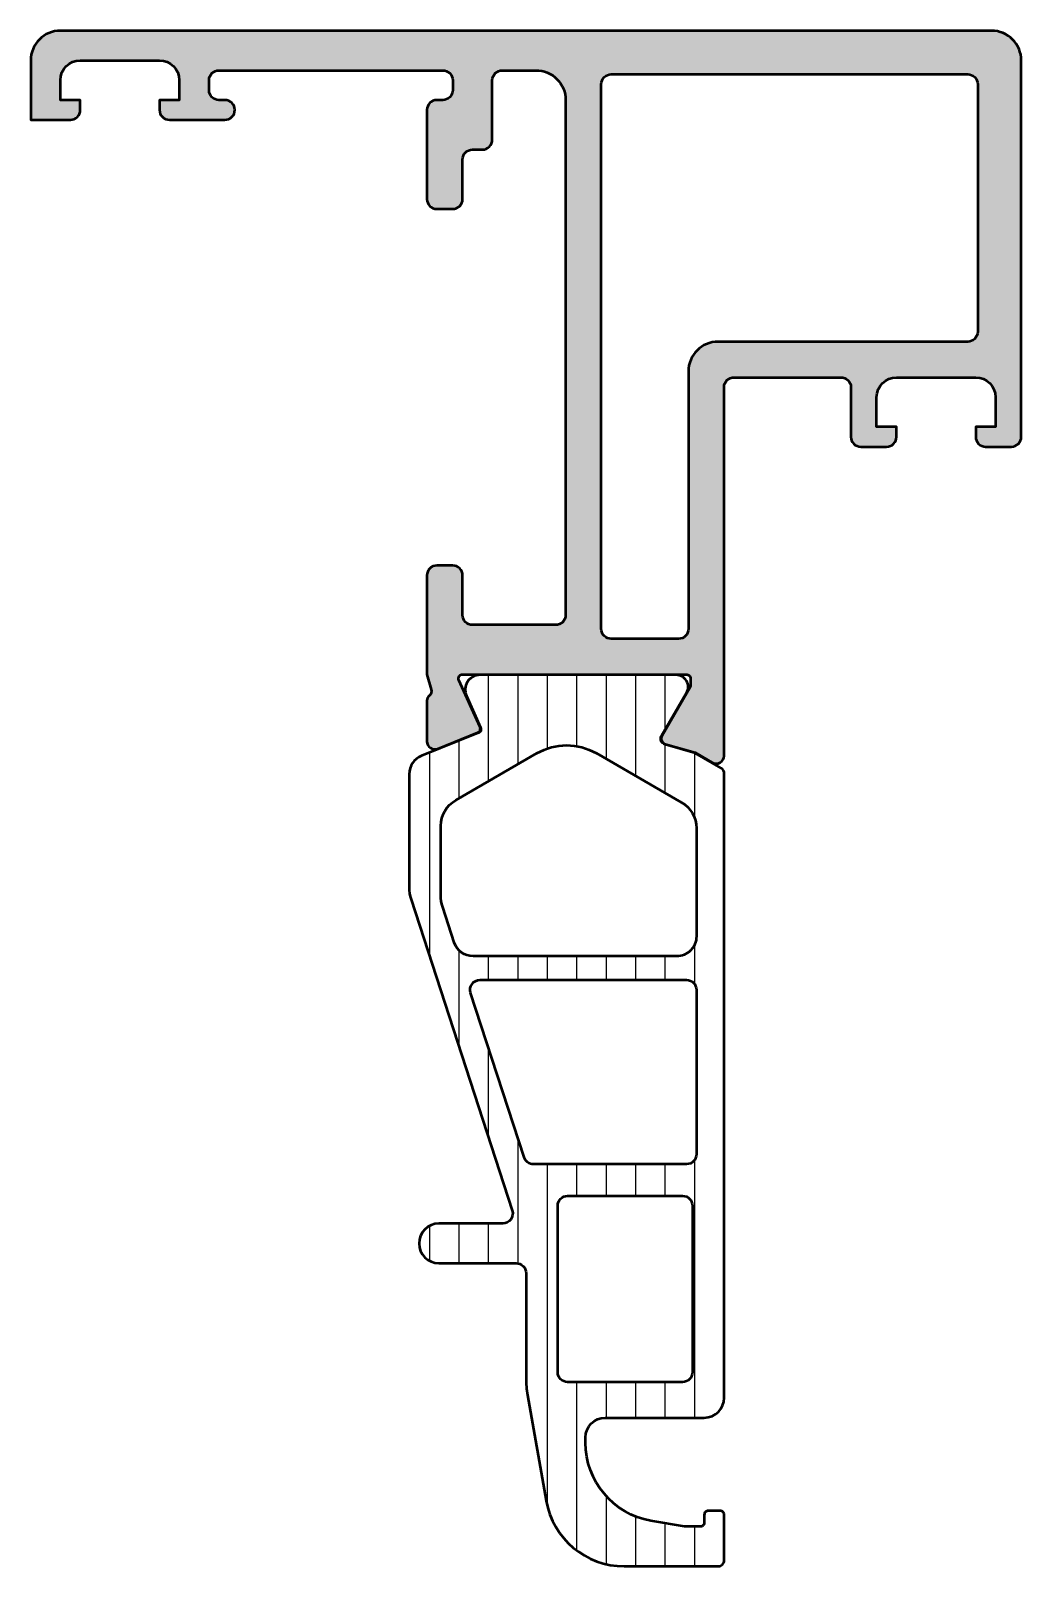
# Model space of a CAD drawing. Extents: x -35 to 15, y 0 to 77.5.
import ezdxf

# ---------------------------------------------------------------- set-up
doc = ezdxf.new("R2010")
doc.units = 0
for name, color, linetype, lineweight in [('0S-Alu contour', 7, 'Continuous', 50), ('0S-Alu hatch', 252, 'Continuous', 25), ('0S-Plastic contour', 254, 'Continuous', 50), ('0S-Plastic hatch', 253, 'Continuous', 25)]:
    doc.layers.add(name, color=color, linetype=linetype, lineweight=lineweight)

# ---------------------------------------------------------------- blocks, each defined once
blk = doc.blocks.new('284339__04082EF1_483E_43E0_BE02_4C385302A37A___45F9179D_4EA6_4922_954B_614FEBBC6A38_')
at = {"layer": '0S-Plastic hatch'}
h = blk.add_hatch(dxfattribs=at)
h.set_pattern_fill('ANSI31', color=256, scale=0.4680000000000001, angle=45, style=0)
h.set_pattern_definition([(90, (0, 0), (-1.4859, 0), [])])
edge = h.paths.add_edge_path()
edge.add_line((-15.89836523754409, 39.98586468874942), (-15.8985580221242, 34.28119077138184))
edge.add_arc((-13.8985580232664, 34.28112318309099), 1.999999999999836, 179.9980637381186, 198.0000000000004)
edge.add_line((-15.80067105585655, 33.66308919434113), (-10.69545284467673, 17.95084315210591))
edge.add_ellipse((-11.1709811028243, 17.79633465491843), major_axis=(-0.4999999999999982, 0), ratio=1, start_angle=89.9999999999988, end_angle=198.0000000000007, ccw=False)
edge.add_line((-11.17098110282431, 17.29633465491843), (-14.39845264248093, 17.29633465491849))
edge.add_arc((-14.39845264248091, 16.29633465491849), 1, 90.00000000000152, 270.0000000000015)
edge.add_line((-14.39845264248088, 15.29633465491849), (-10.49845264248086, 15.2963346549184))
edge.add_ellipse((-10.49845264248087, 14.79633465491841), major_axis=(-0.4999999999999929, 0), ratio=1, start_angle=180, end_angle=269.99999999999875, ccw=False)
edge.add_line((-9.998452642480881, 14.79633465491841), (-9.99845264248091, 9.507828883936943))
edge.add_arc((-4.998452642481019, 9.507828883936888), 4.999999999999889, 180, 189.9999999999995)
edge.add_line((-9.92249140754196, 8.6395879956023), (-8.981285129820561, 3.301741944250764))
edge.add_arc((-5.042054117771726, 3.996334654918477), 4.000000000000001, 189.9999999999998, 270.0000000000018)
edge.add_line((-5.042054117771599, -0.0036653450815245), (-0.2984526424807754, -0.0036653450813731))
edge.add_arc((-0.298452642480715, 0.2963346549184678), 0.2999999999998408, 269.9999999999885, 360)
edge.add_line((0.0015473575191258, 0.2963346549184675), (0.0015473575191223, 2.596334654918535))
edge.add_arc((-0.1984526424809303, 2.596334654918479), 0.2000000000000526, 0, 90.00000000000612)
edge.add_line((-0.1984526424809516, 2.796334654918531), (-0.7984526424808358, 2.796334654918524))
edge.add_arc((-0.7984526424809211, 2.596334654918564), 0.1999999999999602, 89.99999999997557, 180)
edge.add_line((-0.9984526424808812, 2.596334654918564), (-0.9984526424809061, 2.1963346549187))
edge.add_ellipse((-1.198452642481083, 2.1963346549187), major_axis=(-0.2000000000001769, 0), ratio=1, start_angle=89.99999999999591, end_angle=180, ccw=False)
edge.add_line((-1.198452642481097, 1.996334654918523), (-1.998452642480774, 1.996334654918584))
edge.add_line((-1.998452642480774, 1.996334654918584), (-3.693045353148665, 2.295137071121175))
edge.add_ellipse((-2.998452642480931, 6.234368083169918), major_axis=(-3.999999999999914, 0), ratio=1, start_angle=0, end_angle=79.9999999999996, ccw=False)
edge.add_line((-6.998452642480845, 6.234368083169918), (-6.998452642480877, 6.496334654918314))
edge.add_ellipse((-5.998452642480884, 6.496334654918335), major_axis=(-0.9999999999999928, 0), ratio=1, start_angle=270.00000000000284, end_angle=360, ccw=False)
edge.add_line((-5.998452642480934, 7.496334654918328), (-0.9984526423945325, 7.496334654918513))
edge.add_arc((-0.9984526423945361, 8.49633465491849), 0.9999999999999786, 270.0000000000002, 360)
edge.add_line((0.0015473576054426, 8.49633465491849), (0.0015473574660945, 40.00741403216705))
edge.add_arc((-0.2977882762044643, 40.02736844057935), 0.3000000000000667, 356.1861729926198, 420.0000000000229)
edge.add_line((-0.147788276204534, 40.2871760617148), (-1.468594095963119, 41.04974365729872))
edge.add_line((-1.468594095963119, 41.04974365729872), (-2.983065204920407, 41.48401125965785))
edge.add_ellipse((-2.900373998175211, 41.77238976843933), major_axis=(-0.3000000000000224, 0), ratio=1, start_angle=-30.142951240826903, end_angle=73.99999999998221, ccw=False)
edge.add_line((-3.159806565591011, 41.92303751307583), (-1.89859096288627, 44.09499436954241))
edge.add_arc((-2.417456097717796, 44.39628985881554), 0.6000000000000526, 329.8570487591578, 449.9999999999966)
edge.add_line((-2.41745609771776, 44.99628985881559), (-12.32105647606935, 44.99628985881541))
edge.add_arc((-12.32105647606936, 44.24628985881537), 0.7500000000000356, 89.99999999999946, 204.1409891984667)
edge.add_line((-13.0054628451921, 43.93955231317696), (-12.28896337850354, 42.34086703500511))
edge.add_ellipse((-12.47147174360294, 42.2590703561682), major_axis=(-0.2000000000000153, 0), ratio=1, start_angle=111.97377878403131, end_angle=204.140989198468, ccw=False)
edge.add_line((-12.39663529726148, 42.07359931719179), (-15.27254746982233, 40.913186089486))
edge.add_arc((-14.89836523811511, 39.985830894604), 1.000000000000011, 111.9737787840292, 179.9980637381186)
edge = h.paths.add_edge_path()
edge.add_line((-13.54845264316387, 38.67464681870257), (-9.448452669297787, 41.04178291016595))
edge.add_ellipse((-7.948452669299985, 38.44370669881138), major_axis=(-2.999999999999989, 0), ratio=1, start_angle=240.0000002032204, end_angle=299.9999999999516, ccw=False)
edge.add_line((-6.448452678515015, 41.04178291548499), (-2.148452647088328, 38.55917676370676))
edge.add_ellipse((-2.898452642480876, 37.26013865536993), major_axis=(-1.500000000000051, 0), ratio=1, start_angle=180, end_angle=240.00000020321892, ccw=False)
edge.add_line((-1.398452642480825, 37.26013865536991), (-1.398452642480886, 31.79633465491849))
edge.add_ellipse((-2.398452642480716, 31.79633465491849), major_axis=(-0.9999999999998294, 0), ratio=1, start_angle=89.99999999999352, end_angle=180, ccw=False)
edge.add_line((-2.39845264248083, 30.79633465491866), (-12.67061639979411, 30.79633465491866))
edge.add_ellipse((-12.67061639979417, 31.79633465491867), major_axis=(-1.000000000000007, 0), ratio=1, start_angle=18.000000000003013, end_angle=90.00000000000318, ccw=False)
edge.add_line((-13.62167291608931, 31.48731766054367), (-14.20056567507114, 33.2689663746523))
edge.add_ellipse((-12.29845264248081, 33.8870003634021), major_axis=(-1.999999999999989, 0), ratio=1, start_angle=0, end_angle=17.99999999999733, ccw=False)
edge.add_line((-14.2984526424808, 33.88700036340207), (-14.29845264248085, 37.37560871342025))
edge.add_ellipse((-12.79845264248084, 37.37560871342025), major_axis=(-1.50000000000001, 0), ratio=1, start_angle=300.00000003012576, end_angle=360, ccw=False)
edge = h.paths.add_edge_path()
edge.add_ellipse((-1.898452642480936, 29.0963346549184), major_axis=(-0.500000000000057, 0), ratio=1, start_angle=180, end_angle=269.99999999999676, ccw=False)
edge.add_line((-1.398452642480879, 29.0963346549184), (-1.398452642480879, 20.7963346549185))
edge.add_ellipse((-1.898452642480894, 20.79633465491848), major_axis=(-0.5000000000000142, 0), ratio=1, start_angle=90.00000000000159, end_angle=180, ccw=False)
edge.add_line((-1.898452642480879, 20.29633465491847), (-9.622230853351187, 20.29633465491855))
edge.add_ellipse((-9.622230853351198, 20.7963346549185), major_axis=(-0.4999999999999503, 0), ratio=1, start_angle=18.00000000000159, end_angle=90.0000000000012, ccw=False)
edge.add_line((-10.09775911149872, 20.64182615773103), (-12.79459259023189, 28.94182615773085))
edge.add_ellipse((-12.31906433208432, 29.09633465491832), major_axis=(-0.499999999999988, 0), ratio=1, start_angle=-90, end_angle=18.000000000001023, ccw=False)
edge.add_line((-12.31906433208432, 29.59633465491831), (-1.898452642480908, 29.59633465491845))
edge = h.paths.add_edge_path()
edge.add_line((-1.598452642480896, 18.19633465491847), (-1.5984526424809, 9.796334654918454))
edge.add_ellipse((-2.098452642480879, 9.79633465491846), major_axis=(-0.4999999999999787, 0), ratio=1, start_angle=90.0000000000008, end_angle=180, ccw=False)
edge.add_line((-2.098452642480872, 9.29633465491848), (-7.898452642480883, 9.296334654918454))
edge.add_ellipse((-7.898452642480883, 9.796334654918454), major_axis=(-0.5, 0), ratio=1, start_angle=0, end_angle=90, ccw=False)
edge.add_line((-8.398452642480883, 9.796334654918454), (-8.398452642480823, 18.19633465491847))
edge.add_ellipse((-7.898452642480819, 18.19633465491847), major_axis=(-0.5000000000000036, 0), ratio=1, start_angle=270.0000000000004, end_angle=360, ccw=False)
edge.add_line((-7.898452642480823, 18.69633465491848), (-2.098452642480896, 18.69633465491847))
edge.add_ellipse((-2.098452642480896, 18.19633465491847), major_axis=(-0.5, 0), ratio=1, start_angle=180, end_angle=270, ccw=False)
at = {"layer": '0S-Alu contour', "color": 7}
for points in [[(-13.54845264316387, 38.67464681870257), (-9.448452669297787, 41.04178291016595)], [(-6.448452678515015, 41.04178291548499), (-2.148452647088328, 38.55917676370676)], [(-14.2984526424808, 33.88700036340207), (-14.29845264248085, 37.37560871342025)], [(-1.398452642480825, 37.26013865536991), (-1.398452642480886, 31.79633465491849)], [(-13.62167291608931, 31.48731766054367), (-14.20056567507114, 33.2689663746523)], [(-2.39845264248083, 30.79633465491866), (-12.67061639979411, 30.79633465491866)], [(-12.31906433208432, 29.59633465491831), (-1.898452642480908, 29.59633465491845)], [(-10.09775911149872, 20.64182615773103), (-12.79459259023189, 28.94182615773085)], [(-1.398452642480879, 29.0963346549184), (-1.398452642480879, 20.7963346549185)], [(-1.898452642480879, 20.29633465491847), (-9.622230853351187, 20.29633465491855)], [(-7.898452642480823, 18.69633465491848), (-2.098452642480896, 18.69633465491847)], [(-8.398452642480883, 9.796334654918454), (-8.398452642480823, 18.19633465491847)], [(-1.598452642480896, 18.19633465491847), (-1.5984526424809, 9.796334654918454)], [(-2.098452642480872, 9.29633465491848), (-7.898452642480883, 9.296334654918454)]]:
    blk.add_lwpolyline(points, dxfattribs=at)
at = {"layer": '0S-Alu contour', "color": 7, "extrusion": (0, 0, -1)}
for centre, radius, start, end in [((7.948452669299985, 38.44370669881138), 2.999999999999989, 60.00000000004838, 119.9999997967796), ((12.79845264248084, 37.37560871342025), 1.50000000000001, 0, 59.99999996987425), ((2.898452642480876, 37.26013865536993), 1.500000000000051, 119.9999997967811, 180), ((12.29845264248081, 33.8870003634021), 1.999999999999989, 342.0000000000027, 0), ((2.398452642480716, 31.79633465491849), 0.9999999999998294, 180, 270.0000000000065), ((12.67061639979417, 31.79633465491867), 1.000000000000007, 269.9999999999968, 341.999999999997), ((12.31906433208432, 29.09633465491832), 0.499999999999988, 341.999999999999, 90), ((1.898452642480936, 29.0963346549184), 0.500000000000057, 90.00000000000325, 180), ((9.622230853351198, 20.7963346549185), 0.4999999999999503, 269.9999999999988, 341.9999999999984), ((1.898452642480894, 20.79633465491848), 0.5000000000000142, 180, 269.9999999999984), ((7.898452642480819, 18.19633465491847), 0.5000000000000036, 0, 89.99999999999959), ((2.098452642480896, 18.19633465491847), 0.5, 90, 180), ((7.898452642480883, 9.796334654918454), 0.5, 270, 0), ((2.098452642480879, 9.79633465491846), 0.4999999999999787, 180, 269.9999999999992)]:
    blk.add_arc(centre, radius, start, end, dxfattribs=at)
at = {"layer": '0S-Plastic contour', "color": 7}
for points in [[(-2.41745609771776, 44.99628985881559), (-12.32105647606935, 44.99628985881541)], [(-13.0054628451921, 43.93955231317696), (-12.28896337850354, 42.34086703500511)], [(-3.159806565591011, 41.92303751307583), (-1.89859096288627, 44.09499436954241)], [(-12.39663529726148, 42.07359931719179), (-15.27254746982233, 40.913186089486)], [(-0.147788276204534, 40.2871760617148), (-1.468594095963119, 41.04974365729872), (-2.983065204920407, 41.48401125965785)], [(-15.89836523754409, 39.98586468874942), (-15.8985580221242, 34.28119077138184)], [(0.0015473576054426, 8.49633465491849), (0.0015473574660945, 40.00741403216705)], [(-15.80067105585655, 33.66308919434113), (-10.69545284467673, 17.95084315210591)], [(-11.17098110282431, 17.29633465491843), (-14.39845264248093, 17.29633465491849)], [(-14.39845264248088, 15.29633465491849), (-10.49845264248086, 15.2963346549184)], [(-9.998452642480881, 14.79633465491841), (-9.99845264248091, 9.507828883936943)], [(-9.92249140754196, 8.6395879956023), (-8.981285129820561, 3.301741944250764)], [(-5.998452642480934, 7.496334654918328), (-0.9984526423945325, 7.496334654918513)], [(-6.998452642480845, 6.234368083169918), (-6.998452642480877, 6.496334654918314)], [(-0.9984526424808812, 2.596334654918564), (-0.9984526424809061, 2.1963346549187)], [(-0.1984526424809516, 2.796334654918531), (-0.7984526424808358, 2.796334654918524)], [(0.0015473575191258, 0.2963346549184675), (0.0015473575191223, 2.596334654918535)], [(-1.198452642481097, 1.996334654918523), (-1.998452642480774, 1.996334654918584), (-3.693045353148665, 2.295137071121175)], [(-5.042054117771599, -0.0036653450815245), (-0.2984526424807754, -0.0036653450813731)]]:
    blk.add_lwpolyline(points, dxfattribs=at)
for centre, radius, start, end in [((-12.32105647606936, 44.24628985881537), 0.7500000000000356, 89.99999999999946, 204.1409891984667), ((-2.417456097717796, 44.39628985881554), 0.6000000000000526, 329.8570487591578, 89.99999999999662), ((-14.89836523811511, 39.985830894604), 1.000000000000011, 111.9737787840292, 179.9980637381186), ((-0.2977882762044643, 40.02736844057935), 0.3000000000000667, 356.1861729926198, 60.00000000002294), ((-13.8985580232664, 34.28112318309099), 1.999999999999836, 179.9980637381186, 198.0000000000004), ((-14.39845264248091, 16.29633465491849), 1, 90.00000000000152, 270.0000000000015), ((-4.998452642481019, 9.507828883936888), 4.999999999999889, 180, 189.9999999999995), ((-0.9984526423945361, 8.49633465491849), 0.9999999999999786, 270.0000000000002, 0), ((-5.042054117771726, 3.996334654918477), 4.000000000000001, 189.9999999999998, 270.0000000000018), ((-0.7984526424809211, 2.596334654918564), 0.1999999999999602, 89.99999999997557, 180), ((-0.1984526424809303, 2.596334654918479), 0.2000000000000526, 0, 90.00000000000612), ((-0.298452642480715, 0.2963346549184678), 0.2999999999998408, 269.9999999999885, 0)]:
    blk.add_arc(centre, radius, start, end, dxfattribs=at)
at = {"layer": '0S-Plastic contour', "color": 7, "extrusion": (0, 0, -1)}
for centre, radius, start, end in [((12.47147174360294, 42.2590703561682), 0.2000000000000153, 155.859010801532, 248.0262212159687), ((2.900373998175211, 41.77238976843933), 0.3000000000000224, 286.0000000000178, 30.14295124082694), ((11.1709811028243, 17.79633465491843), 0.4999999999999982, 161.9999999999993, 270.0000000000012), ((10.49845264248087, 14.79633465491841), 0.4999999999999929, 90.00000000000122, 180), ((5.998452642480884, 6.496334654918335), 0.9999999999999928, 0, 89.99999999999714), ((2.998452642480931, 6.234368083169918), 3.999999999999914, 280.0000000000004, 0), ((1.198452642481083, 2.1963346549187), 0.2000000000001769, 180, 270.0000000000041)]:
    blk.add_arc(centre, radius, start, end, dxfattribs=at)
blk = doc.blocks.new('357550__48F69ED6_14B5_4012_8E0E_019BC40AB44E_')
at = {"layer": '0S-Alu hatch'}
h = blk.add_hatch(color=256, dxfattribs=at)
edge = h.paths.add_edge_path()
edge.add_line((-35.00002048165752, 76.0199718889479), (-35.00002048165761, 73.01997188894794))
edge.add_line((-35.00002048165761, 73.01997188894794), (-33.00002048165765, 73.01997188894782))
edge.add_arc((-32.99999488893905, 73.51994629622929), 0.4999744079364915, 269.9970671403587, 360.0029328596138)
edge.add_line((-32.50002048165758, 73.51997188894765), (-32.50002048165737, 74.01997188894791))
edge.add_line((-32.50002048165737, 74.01997188894791), (-33.50002048165751, 74.01997188894785))
edge.add_line((-33.50002048165751, 74.01997188894785), (-33.50002048165749, 75.01997188894796))
edge.add_ellipse((-32.49995662103411, 75.01990802832448), major_axis=(-1.000063862662344, 0), ratio=1, start_angle=270.00365871055266, end_angle=359.99634128963373, ccw=False)
edge.add_line((-32.50002048165764, 76.01997188894786), (-28.50002048165754, 76.0199718889479))
edge.add_ellipse((-28.50005029181554, 75.01994207878998), major_axis=(-1.000029810602221, 0), ratio=1, start_angle=180.0017079457449, end_angle=269.9982920546748, ccw=False)
edge.add_line((-27.50002048165762, 75.01997188894785), (-27.50002048165748, 74.01997188894791))
edge.add_line((-27.50002048165748, 74.01997188894791), (-28.50002048165748, 74.01997188894791))
edge.add_line((-28.50002048165748, 74.01997188894791), (-28.50002048165759, 73.51997188894802))
edge.add_arc((-28.0000148106815, 73.51997755992396), 0.5000056710082537, 180.000649838413, 269.9993501613819)
edge.add_line((-28.00002048165757, 73.01997188894786), (-25.20001742989981, 73.01997188894796))
edge.add_arc((-25.20001742989986, 73.51997188894795), 0.4999999999999858, 270.0000000000057, 450.0000000000056)
edge.add_line((-25.20001742989991, 74.01997188894794), (-25.50002048165768, 74.01997188894786))
edge.add_ellipse((-25.50000975305106, 74.51998261755438), major_axis=(-0.5000107287216121, 0), ratio=1, start_angle=0.0012293812815187266, end_angle=89.99877061862071, ccw=False)
edge.add_line((-26.00002048165757, 74.5199718889486), (-26.00002048165748, 75.01997188894804))
edge.add_ellipse((-25.49995234711649, 75.01990375440681), major_axis=(-0.5000681391826719, 0), ratio=1, start_angle=270.00780657943983, end_angle=359.99219342057387, ccw=False)
edge.add_line((-25.50002048165755, 75.5199718889478), (-14.20002505929432, 75.51997188894794))
edge.add_ellipse((-14.20004666515492, 75.01995028308733), major_axis=(-0.500021606327403, 0), ratio=1, start_angle=180.0024757423405, end_angle=269.99752425773204, ccw=False)
edge.add_line((-13.70002505929431, 75.01997188894858), (-13.70002505929431, 74.51997188894795))
edge.add_ellipse((-14.1999624771029, 74.51990930675623), major_axis=(-0.4999374217256062, 0), ratio=1, start_angle=89.99282771142458, end_angle=180.0071722885767, ccw=False)
edge.add_line((-14.20002505929446, 74.01997188894765), (-14.50002811105204, 74.01997188894782))
edge.add_arc((-14.49996509479759, 73.51990887269324), 0.500063020225134, 90.00722022082157, 179.9927797791716)
edge.add_line((-15.00002811105217, 73.51997188894775), (-15.00002811105213, 69.01997188894795))
edge.add_arc((-14.50002244007613, 69.01997755992394), 0.5000056710081541, 180.0006498372912, 269.9993501613905)
edge.add_line((-14.50002811105212, 68.51997188894795), (-13.70002505929432, 68.5199718889479))
edge.add_arc((-13.69999946657576, 69.01994629622935), 0.4999744079364773, 269.997067140364, 360.0029328596138)
edge.add_line((-13.20002505929431, 69.01997188894771), (-13.2000250592943, 71.01997188894802))
edge.add_ellipse((-12.69995692475332, 71.01990375440691), major_axis=(-0.5000681391826614, 0), ratio=1, start_angle=270.0078065794406, end_angle=359.99219342057387, ccw=False)
edge.add_line((-12.70002505929439, 71.5199718889479), (-12.20002505929429, 71.51997188894788))
edge.add_arc((-12.19996247710264, 72.01990930675619), 0.4999374217253326, 269.9928277114136, 360.0071722885259)
edge.add_line((-11.70002505929432, 72.01997188894731), (-11.70002505929436, 75.01997188894804))
edge.add_ellipse((-11.19996970950873, 75.01991653916227), major_axis=(-0.5000553528488964, 0), ratio=1, start_angle=270.00634191613665, end_angle=359.9936580838377, ccw=False)
edge.add_line((-11.20002505929421, 75.51997188894791), (-9.500028111052089, 75.5199718889479))
edge.add_ellipse((-9.49999727264128, 74.02000272735863), major_axis=(-1.499969161906271, 0), ratio=1, start_angle=179.9988220352238, end_angle=270.00117796474166, ccw=False)
edge.add_line((-8.000028111052018, 74.01997188894691), (-8.000028111052165, 48.01997188857507))
edge.add_ellipse((-8.500007583384644, 48.01995136090751), major_axis=(-0.4999794727538793, 0), ratio=1, start_angle=89.99764760598367, end_angle=180.0023523939924, ccw=False)
edge.add_line((-8.500028111052295, 47.51997188857504), (-12.70002505929432, 47.51997188857504))
edge.add_ellipse((-12.70001938831829, 48.01997755955111), major_axis=(-0.5000056710082253, 0), ratio=1, start_angle=0.0006498384129827173, end_angle=89.99935016138602, ccw=False)
edge.add_line((-13.20002505929436, 48.01997188857683), (-13.20002505929433, 50.01997188857503))
edge.add_arc((-13.70004666515481, 50.01995028271458), 0.5000216063272751, 0.0024757423405282, 89.9975242577292)
edge.add_line((-13.70002505929418, 50.51997188857505), (-14.50002811105216, 50.519971888575))
edge.add_arc((-14.4999752494499, 50.01991902697276), 0.5000528643962957, 90.00605685304272, 179.9939431469996)
edge.add_line((-15.00002811105214, 50.01997188857465), (-15.00002811105211, 45.01997104347686))
edge.add_line((-15.00002811105211, 45.01997104347686), (-14.7827066058178, 44.26208246364683))
edge.add_ellipse((-15.07108506902427, 44.17939109796452), major_axis=(-0.2999999999995512, 0), ratio=1, start_angle=127.9047597112779, end_angle=196.000031578078, ccw=False)
edge.add_arc((-14.70247461946096, 43.70597126687076), 0.3000000000005454, 127.9047597112853, 180.0000315780853)
edge.add_line((-15.00247461946146, 43.70597110152829), (-15.00247348182391, 41.64182412918465))
edge.add_arc((-14.60247348182396, 41.64182434964133), 0.4000000000000061, 180.0000315665414, 291.9737787840271)
edge.add_line((-14.45280058914109, 41.27088227168853), (-12.42957244320338, 42.08724263401562))
edge.add_arc((-12.50440888954483, 42.27271367299202), 0.1999999999999994, 291.9737787840304, 384.1409891984677)
edge.add_line((-12.32190052444544, 42.35451035182893), (-13.39022129280355, 44.73819486820804))
edge.add_ellipse((-13.20771292770422, 44.81999154704492), major_axis=(-0.199999999999936, 0), ratio=1, start_angle=-90.8199987241099, end_angle=24.140989198467025, ccw=False)
edge.add_line((-13.2048506898962, 45.0199710649829), (-1.900770886587594, 45.0199718885751))
edge.add_ellipse((-1.89233933135214, 44.82855718365242), major_axis=(-0.191600314155078, 0), ratio=1, start_angle=178.9555669017274, end_angle=272.5221701120563, ccw=False)
edge.add_line((-1.700770849655656, 44.82506473396363), (-1.700770849655597, 44.40448051636304))
edge.add_line((-1.700770849655597, 44.40448051636304), (-3.132506120598083, 41.93886938564157))
edge.add_arc((-2.873169041591943, 41.78805731897407), 0.2999999999999356, 149.8207514984874, 253.9999999999958)
edge.add_line((-2.955860248337046, 41.49967881019263), (-1.463699065987974, 41.07180847634562))
edge.add_line((-1.463699065987974, 41.07180847634562), (-0.6004236155723035, 40.57339616266323))
edge.add_arc((-0.4004236155722936, 40.91980632417709), 0.4000000000000833, 240.0000000000052, 360)
edge.add_line((-0.0004236155722103, 40.91980632417709), (-0.0007711673490078, 45.02773722382786))
edge.add_line((-0.0007711673490078, 45.02773722382786), (-0.0030763829648208, 59.51979434735601))
edge.add_ellipse((0.4969235855143169, 59.51997188857497), major_axis=(-0.500000000000023, 0), ratio=1, start_angle=-90.00000000000318, end_angle=0.02034472547461519, ccw=False)
edge.add_line((0.4969235855143452, 60.01997188857499), (5.899965785432343, 60.01997188857497))
edge.add_ellipse((5.899965785432335, 59.51997188857506), major_axis=(-0.4999999999999077, 0), ratio=1, start_angle=180, end_angle=269.9999999999992, ccw=False)
edge.add_line((6.399965785432243, 59.51997188857506), (6.399965785432293, 57.01997188857504))
edge.add_arc((6.899965785432307, 57.01997188857503), 0.5000000000000142, 180, 270.0000000000041)
edge.add_line((6.899965785432343, 56.51997188857501), (8.199968837190042, 56.51997188857508))
edge.add_arc((8.199989364857714, 57.01995136090748), 0.4999794727538012, 269.9976476059812, 360.0023523939924)
edge.add_line((8.699968837190111, 57.01997188857493), (8.699968837190099, 57.51997188857501))
edge.add_line((8.699968837190099, 57.51997188857501), (7.69996883719012, 57.51997188857504))
edge.add_line((7.69996883719012, 57.51997188857504), (7.69996883719012, 59.01997188857498))
edge.add_ellipse((8.700000675347582, 59.01994005041752), major_axis=(-1.000031838664279, 0), ratio=1, start_angle=270.0018241339776, end_angle=359.9981758661003, ccw=False)
edge.add_line((8.699968837190028, 60.01997188857498), (12.69996883719013, 60.01997188857494))
edge.add_ellipse((12.69989983736699, 59.0199028887519), major_axis=(-1.000069002203373, 0), ratio=1, start_angle=180.003953125862, end_angle=269.99604687411806, ccw=False)
edge.add_line((13.69996883719004, 59.01997188857468), (13.69996883719005, 57.519971888575))
edge.add_line((13.69996883719005, 57.519971888575), (12.6999688371901, 57.51997188857504))
edge.add_line((12.6999688371901, 57.51997188857504), (12.69996883719017, 57.01997188857496))
edge.add_arc((13.19994324447152, 57.01994629585637), 0.4999744079363707, 179.9970671403861, 270.002932859639)
edge.add_line((13.1999688371901, 56.51997188857503), (14.499971888948, 56.51997188857513))
edge.add_arc((14.49996621797207, 57.0199775595509), 0.500005671007941, 270.0006498386018, 359.9993501627087)
edge.add_line((14.99997188894785, 57.01997188857664), (14.99997188894786, 76.019971888948))
edge.add_arc((13.4999999989467, 76.01999999894653), 1.499971890264551, 359.9989262571821, 450.0010737429792)
edge.add_line((13.49997188894803, 77.51997188894768), (-33.50002048165752, 77.51997188894792))
edge.add_arc((-33.49996137674437, 76.01991278403477), 1.500059106077566, 90.00225755242542, 179.9977424474688)
edge = h.paths.add_edge_path()
edge.add_line((-6.200025059294333, 47.31997188857505), (-6.200025059294318, 74.81995968191664))
edge.add_ellipse((-5.700050652012969, 74.81998527463526), major_axis=(-0.4999744079363707, 0), ratio=1, start_angle=-90.00293285963312, end_angle=0.002932859738109528, ccw=False)
edge.add_line((-5.700025059294439, 75.31995968191661), (12.29997494070566, 75.31995968191661))
edge.add_ellipse((12.3000005334243, 74.81998527463509), major_axis=(-0.4999744079365483, 0), ratio=1, start_angle=179.9970671403863, end_angle=270.0029328596462, ccw=False)
edge.add_line((12.79997494070583, 74.81995968191663), (12.79997494070566, 62.31995968154307))
edge.add_ellipse((12.29995333484517, 62.3199812874043), major_axis=(-0.5000216063272875, 0), ratio=1, start_angle=90.00247574225818, end_angle=179.9975242576596, ccw=False)
edge.add_line((12.29997494070569, 61.81995968154381), (-0.303076414485723, 61.81995968154385))
edge.add_arc((-0.3030764144856093, 60.31995968154387), 1.499999999999992, 90.00000000000435, 180)
edge.add_line((-1.803076414485602, 60.31995968154373), (-1.803076414485694, 47.31997188857511))
edge.add_ellipse((-2.303076414485722, 47.31997188857511), major_axis=(-0.5000000000000285, 0), ratio=1, start_angle=90.00000000000568, end_angle=180, ccw=False)
edge.add_line((-2.303076414485673, 46.81997188857508), (-5.700025059294389, 46.81997188857515))
edge.add_ellipse((-5.700025059294418, 47.31997188857507), major_axis=(-0.4999999999999148, 0), ratio=1, start_angle=0, end_angle=90.00000000000318, ccw=False)
at = {"layer": '0S-Alu contour', "color": 7}
for points in [[(13.49997188894803, 77.51997188894768), (-33.50002048165752, 77.51997188894792)], [(-35.00002048165752, 76.0199718889479), (-35.00002048165761, 73.01997188894794), (-33.00002048165765, 73.01997188894782)], [(-32.50002048165764, 76.01997188894786), (-28.50002048165754, 76.0199718889479)], [(14.99997188894785, 57.01997188857664), (14.99997188894786, 76.019971888948)], [(-25.50002048165755, 75.5199718889478), (-14.20002505929432, 75.51997188894794)], [(-11.20002505929421, 75.51997188894791), (-9.500028111052089, 75.5199718889479)], [(-5.700025059294439, 75.31995968191661), (12.29997494070566, 75.31995968191661)], [(-32.50002048165758, 73.51997188894765), (-32.50002048165737, 74.01997188894791), (-33.50002048165751, 74.01997188894785), (-33.50002048165749, 75.01997188894796)], [(-27.50002048165762, 75.01997188894785), (-27.50002048165748, 74.01997188894791), (-28.50002048165748, 74.01997188894791), (-28.50002048165759, 73.51997188894802)], [(-26.00002048165757, 74.5199718889486), (-26.00002048165748, 75.01997188894804)], [(-13.70002505929431, 75.01997188894858), (-13.70002505929431, 74.51997188894795)], [(-11.70002505929432, 72.01997188894731), (-11.70002505929436, 75.01997188894804)], [(-6.200025059294333, 47.31997188857505), (-6.200025059294318, 74.81995968191664)], [(12.79997494070583, 74.81995968191663), (12.79997494070566, 62.31995968154307)], [(-25.20001742989991, 74.01997188894794), (-25.50002048165768, 74.01997188894786)], [(-14.20002505929446, 74.01997188894765), (-14.50002811105204, 74.01997188894782)], [(-8.000028111052018, 74.01997188894691), (-8.000028111052165, 48.01997188857507)], [(-28.00002048165757, 73.01997188894786), (-25.20001742989981, 73.01997188894796)], [(-15.00002811105217, 73.51997188894775), (-15.00002811105213, 69.01997188894795)], [(-12.70002505929439, 71.5199718889479), (-12.20002505929429, 71.51997188894788)], [(-13.20002505929431, 69.01997188894771), (-13.2000250592943, 71.01997188894802)], [(-14.50002811105212, 68.51997188894795), (-13.70002505929432, 68.5199718889479)], [(12.29997494070569, 61.81995968154381), (-0.303076414485723, 61.81995968154385)], [(-1.803076414485602, 60.31995968154373), (-1.803076414485694, 47.31997188857511)], [(0.4969235855143452, 60.01997188857499), (5.899965785432343, 60.01997188857497)], [(8.699968837190028, 60.01997188857498), (12.69996883719013, 60.01997188857494)], [(-0.0004236155722103, 40.91980632417709), (-0.0007711673490078, 45.02773722382786), (-0.0030763829648208, 59.51979434735601)], [(6.399965785432243, 59.51997188857506), (6.399965785432293, 57.01997188857504)], [(8.699968837190111, 57.01997188857493), (8.699968837190099, 57.51997188857501), (7.69996883719012, 57.51997188857504), (7.69996883719012, 59.01997188857498)], [(13.69996883719004, 59.01997188857468), (13.69996883719005, 57.519971888575), (12.6999688371901, 57.51997188857504), (12.69996883719017, 57.01997188857496)], [(6.899965785432343, 56.51997188857501), (8.199968837190042, 56.51997188857508)], [(13.1999688371901, 56.51997188857503), (14.499971888948, 56.51997188857513)], [(-13.70002505929418, 50.51997188857505), (-14.50002811105216, 50.519971888575)], [(-15.00002811105214, 50.01997188857465), (-15.00002811105211, 45.01997104347686), (-14.7827066058178, 44.26208246364683)], [(-13.20002505929436, 48.01997188857683), (-13.20002505929433, 50.01997188857503)], [(-8.500028111052295, 47.51997188857504), (-12.70002505929432, 47.51997188857504)], [(-2.303076414485673, 46.81997188857508), (-5.700025059294389, 46.81997188857515)], [(-13.2048506898962, 45.0199710649829), (-1.900770886587594, 45.0199718885751)], [(-12.32190052444544, 42.35451035182893), (-13.39022129280355, 44.73819486820804)], [(-1.700770849655656, 44.82506473396363), (-1.700770849655597, 44.40448051636304), (-3.132506120598083, 41.93886938564157)], [(-15.00247461946146, 43.70597110152829), (-15.00247348182391, 41.64182412918465)], [(-14.45280058914109, 41.27088227168853), (-12.42957244320338, 42.08724263401562)], [(-2.955860248337046, 41.49967881019263), (-1.463699065987974, 41.07180847634562), (-0.6004236155723035, 40.57339616266323)]]:
    blk.add_lwpolyline(points, dxfattribs=at)
for centre, radius, start, end in [((-33.49996137674437, 76.01991278403477), 1.500059106077566, 90.00225755242542, 179.9977424474688), ((13.4999999989467, 76.01999999894653), 1.499971890264551, 359.9989262571821, 90.00107374297924), ((-25.20001742989986, 73.51997188894795), 0.4999999999999858, 270.0000000000057, 90.0000000000057), ((-14.49996509479759, 73.51990887269324), 0.500063020225134, 90.00722022082157, 179.9927797791716), ((-32.99999488893905, 73.51994629622929), 0.4999744079364915, 269.9970671403587, 0.002932859613861), ((-28.0000148106815, 73.51997755992396), 0.5000056710082537, 180.000649838413, 269.9993501613819), ((-12.19996247710264, 72.01990930675619), 0.4999374217253326, 269.9928277114136, 0.0071722885258698), ((-14.50002244007613, 69.01997755992394), 0.5000056710081541, 180.0006498372912, 269.9993501613905), ((-13.69999946657576, 69.01994629622935), 0.4999744079364773, 269.997067140364, 0.002932859613861), ((-0.3030764144856093, 60.31995968154387), 1.499999999999992, 90.00000000000435, 180), ((6.899965785432307, 57.01997188857503), 0.5000000000000142, 180, 270.0000000000041), ((8.199989364857714, 57.01995136090748), 0.4999794727538012, 269.9976476059812, 0.0023523939924092), ((13.19994324447152, 57.01994629585637), 0.4999744079363707, 179.9970671403861, 270.002932859639), ((14.49996621797207, 57.0199775595509), 0.500005671007941, 270.0006498386018, 359.9993501627087), ((-14.4999752494499, 50.01991902697276), 0.5000528643962957, 90.00605685304272, 179.9939431469996), ((-13.70004666515481, 50.01995028271458), 0.5000216063272751, 0.0024757423405282, 89.9975242577292), ((-14.70247461946096, 43.70597126687076), 0.3000000000005454, 127.9047597112853, 180.0000315780853), ((-12.50440888954483, 42.27271367299202), 0.1999999999999994, 291.9737787840304, 24.14098919846774), ((-2.873169041591943, 41.78805731897407), 0.2999999999999356, 149.8207514984874, 253.9999999999958), ((-14.60247348182396, 41.64182434964133), 0.4000000000000061, 180.0000315665414, 291.9737787840271), ((-0.4004236155722936, 40.91980632417709), 0.4000000000000833, 240.0000000000052, 0)]:
    blk.add_arc(centre, radius, start, end, dxfattribs=at)
at = {"layer": '0S-Alu contour', "color": 7, "extrusion": (0, 0, -1)}
for centre, radius, start, end in [((32.49995662103411, 75.01990802832448), 1.000063862662344, 0.003658710366257, 89.99634128944734), ((28.50005029181554, 75.01994207878998), 1.000029810602221, 90.00170794532524, 179.9982920542551), ((25.49995234711649, 75.01990375440681), 0.5000681391826719, 0.0078065794261483, 89.99219342056016), ((14.20004666515492, 75.01995028308733), 0.500021606327403, 90.00247574226795, 179.9975242576595), ((11.19996970950873, 75.01991653916227), 0.5000553528488964, 0.0063419161623103, 89.99365808386334), ((9.49999727264128, 74.02000272735863), 1.499969161906272, 89.99882203525833, 180.0011779647762), ((5.700050652012969, 74.81998527463526), 0.4999744079363708, 359.9970671402619, 90.00293285963313), ((-12.3000005334243, 74.81998527463509), 0.4999744079365483, 89.99706714035383, 180.0029328596138), ((25.50000975305106, 74.51998261755438), 0.5000107287216121, 270.0012293813793, 359.9987706187185), ((14.1999624771029, 74.51990930675623), 0.4999374217256062, 179.9928277114233, 270.0071722885754), ((12.69995692475332, 71.01990375440691), 0.5000681391826614, 0.0078065794261483, 89.99219342055935), ((-12.29995333484517, 62.3199812874043), 0.5000216063272875, 180.0024757423405, 269.9975242577418), ((-0.4969235855143169, 59.51997188857497), 0.500000000000023, 359.9796552745254, 90.00000000000323), ((-5.899965785432335, 59.51997188857506), 0.4999999999999077, 90.00000000000081, 180), ((-8.700000675347582, 59.01994005041752), 1.000031838664279, 0.0018241338996893, 89.99817586602236), ((-12.69989983736699, 59.0199028887519), 1.000069002203373, 90.00395312588194, 179.996046874138), ((12.70001938831829, 48.01997755955111), 0.5000056710082253, 270.000649838614, 359.999350161587), ((8.500007583384644, 48.01995136090751), 0.4999794727538793, 179.9976476060076, 270.0023523940163), ((5.700025059294418, 47.31997188857507), 0.4999999999999148, 269.9999999999968, 0), ((2.303076414485722, 47.31997188857511), 0.5000000000000285, 180, 269.9999999999943), ((13.20771292770422, 44.81999154704492), 0.199999999999936, 335.859010801533, 90.81999872410998), ((1.89233933135214, 44.82855718365242), 0.191600314155078, 87.47782988794368, 181.0444330982726), ((15.07108506902427, 44.17939109796452), 0.2999999999995512, 163.999968421922, 232.0952402887222)]:
    blk.add_arc(centre, radius, start, end, dxfattribs=at)
blk = doc.blocks.new('392640__F1F1CB7A_450C_4D89_B04E_1D5CE5DF914B_')
at = {"layer": '0S-Alu contour', "color": 7}
blk.add_blockref('357550__48F69ED6_14B5_4012_8E0E_019BC40AB44E_', (0, 0), dxfattribs=at)
at = {"layer": '0S-Plastic contour', "color": 7}
blk.add_blockref('284339__04082EF1_483E_43E0_BE02_4C385302A37A___45F9179D_4EA6_4922_954B_614FEBBC6A38_', (0, 0), dxfattribs=at)

msp = doc.modelspace()

# ---------------------------------------------------------------- block references
at = {"layer": '0S-Alu contour', "color": 7}
msp.add_blockref('392640__F1F1CB7A_450C_4D89_B04E_1D5CE5DF914B_', (0, 0), dxfattribs=at)

doc.saveas('drawing.dxf')
